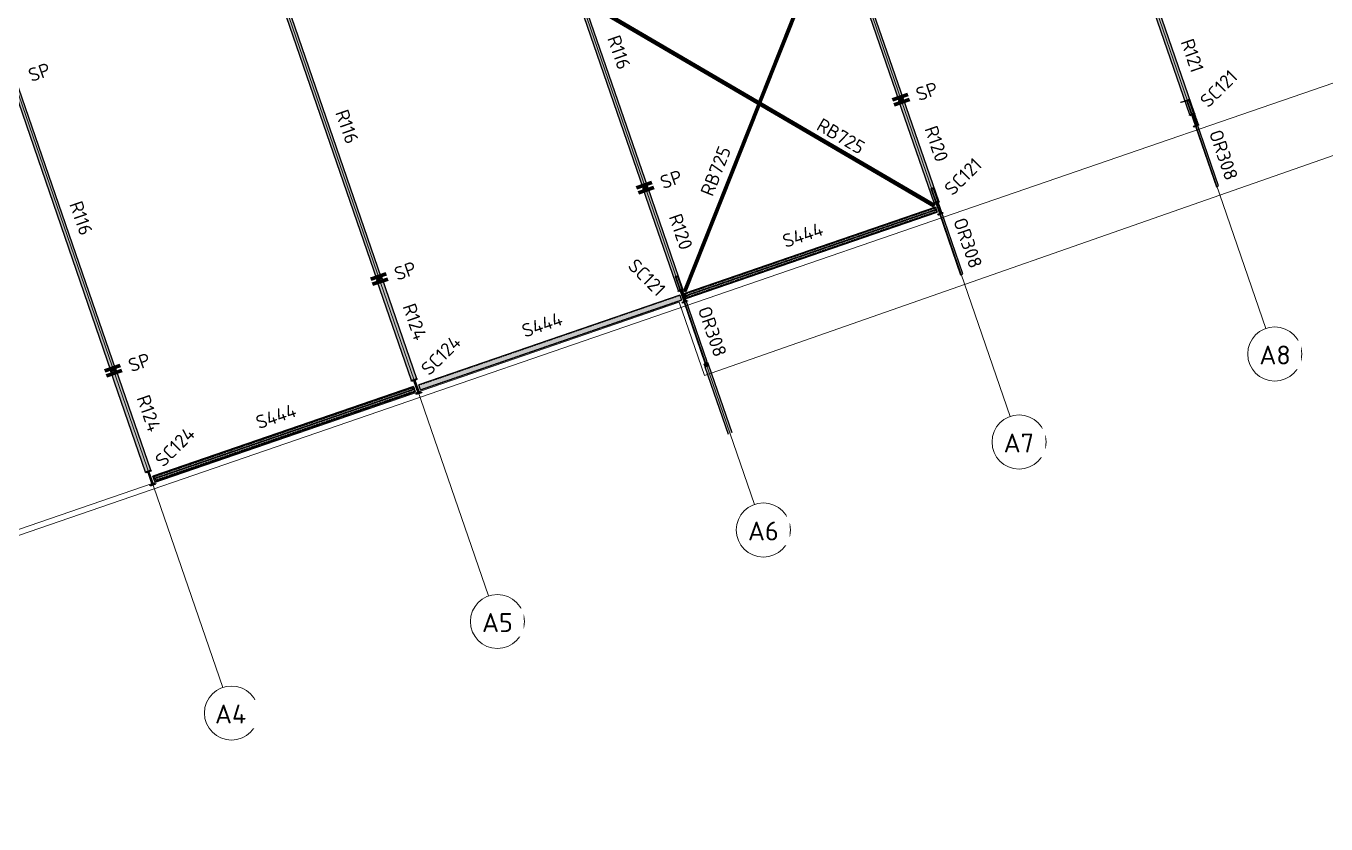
# Model space of a CAD drawing. Header units: millimetres. Extents: x 665 to 159342, y 5858 to 4035990.
# Drawn here: x 69796 to 117865, y 3954998 to 3984523 of the extents above; entities that cross this region are included whole.
import ezdxf

# ---------------------------------------------------------------- set-up
doc = ezdxf.new("R2010")
doc.units = ezdxf.units.MM
for name, pattern in [('Dash', [7, 5, -2]), ('Hidden', [4, 3, -1]), ('Hidden Half', [3, 2, -1])]:
    doc.linetypes.add(name, pattern=pattern)
for name, color, linetype, lineweight in [('A-010-M_LINE', 90, 'Continuous', 13), ('A-270-M_ROOF', 132, 'Continuous', 13), ('S-280-A_COLUMN', 171, 'Continuous', 18), ('S-280-A_STRUCT_FRAME', 2, 'Continuous', 18), ('S-280-M_COLUMN', 52, 'Continuous', 13), ('S-280-M_STRUCT_FRAME', 12, 'Continuous', 13), ('S-280-MH_COLUMN', 52, 'Hidden Half', 13), ('Z-000-T_TEXT', 131, 'Continuous', 25), ('Z-030-M_GRID', 191, 'Continuous', 13), ('Z-033_T_GRIDREF', 31, 'Continuous', 13)]:
    doc.layers.add(name, color=color, linetype=linetype, lineweight=lineweight)
doc.styles.add('ISOCPEUR_2', font='isocpeur.ttf', dxfattribs={"height": 700})
doc.styles.add('ISOCPEUR_3', font='isocpeur.ttf', dxfattribs={"height": 500})

# ---------------------------------------------------------------- blocks, each defined once
blk = doc.blocks.new('25021-APA-ZZ-ZZ-M3-AR-000001_V3_rvt-1-S6_001 - UPPER ROOF FRAMING - PART 1')
at = {"layer": 'A-270-M_ROOF', "color": 253, "lineweight": 5}
for p, q in [((-2397103, 3971596), (-2340443, 3991419)), ((-2446563, 3957599), (-2398037, 3974308)), ((-2398040, 3974307), (-2397106, 3971595)), ((-2398037, 3974308), (-2397103, 3971596)), ((-2397106, 3971595), (-2397103, 3971596))]:
    blk.add_line(p, q, dxfattribs=at)
blk = doc.blocks.new('NRP_Framing-Steel-SHS - S444 - 200x200x6_0SHS-3929807-S6_001 - UPPER ROOF FRAMING - PART 1')
at = {"layer": 'S-280-M_STRUCT_FRAME', "linetype": 'Dash', "lineweight": 25}
for p, q in [((4905, 94), (-4905, 94)), ((4905, -94), (-4905, -94))]:
    blk.add_line(p, q, dxfattribs=at)
blk = doc.blocks.new('NRP_Framing-Steel-SHS - S444 - 200x200x6_0SHS-3939286-S6_001 - UPPER ROOF FRAMING - PART 1')
at = {"layer": 'S-280-M_STRUCT_FRAME', "linetype": 'Dash', "lineweight": 25}
for p, q in [((5095, 94), (-5105, 94)), ((5095, -94), (-5105, -94))]:
    blk.add_line(p, q, dxfattribs=at)
blk = doc.blocks.new('NRP_Framing-Steel-SHS - S444 - 200x200x6_0SHS-3939284-S6_001 - UPPER ROOF FRAMING - PART 1')
at = {"layer": 'S-280-M_STRUCT_FRAME', "linetype": 'Dash', "lineweight": 25}
for p, q in [((5095, 94), (-5095, 94)), ((5095, -94), (-5095, -94))]:
    blk.add_line(p, q, dxfattribs=at)
blk = doc.blocks.new('NRP_Framing-Steel-EA - RB725 - 75x75x8EA-3940634-S6_001 - UPPER ROOF FRAMING - PART 1')
at = {"layer": 'S-280-M_STRUCT_FRAME', "linetype": 'Dash', "lineweight": 35}
for points in [[(-2388637, 3977854), (-2388603, 3977912), (-2401513, 3985474), (-2401545, 3985415), (-2388719, 3977903)], [(-2401549, 3985404), (-2401545, 3985411), (-2401547, 3985416), (-2401552, 3985410)], [(-2388639, 3977842), (-2388635, 3977849), (-2401545, 3985411), (-2401549, 3985404), (-2388719, 3977889)], [(-2388635, 3977849), (-2388637, 3977854), (-2401547, 3985416), (-2401544, 3985410), (-2388644, 3977854)], [(-2388603, 3977912), (-2388603, 3977913), (-2388719, 3977980)]]:
    blk.add_hatch(color=132, dxfattribs=at).paths.add_polyline_path(points)
at = {"layer": 'S-280-M_STRUCT_FRAME', "color": 133, "lineweight": 35}
for p, q in [((-2401513, 3985474), (-2401552, 3985410)), ((-2401547, 3985416), (-2401513, 3985474)), ((-2401513, 3985474), (-2401513, 3985474)), ((-2401513, 3985474), (-2388603, 3977913)), ((-2401513, 3985474), (-2388603, 3977912)), ((-2401552, 3985410), (-2401549, 3985404)), ((-2401549, 3985404), (-2401545, 3985411)), ((-2401549, 3985404), (-2388639, 3977842)), ((-2401545, 3985411), (-2401547, 3985416)), ((-2401547, 3985416), (-2388637, 3977854)), ((-2401545, 3985411), (-2388635, 3977849)), ((-2388635, 3977849), (-2388639, 3977842)), ((-2388603, 3977912), (-2388637, 3977854)), ((-2388637, 3977854), (-2388635, 3977849)), ((-2388603, 3977913), (-2388603, 3977912))]:
    blk.add_line(p, q, dxfattribs=at)
blk = doc.blocks.new('NRP_Framing-Steel-EA - RB725 - 75x75x8EA-V1-S6_001 - UPPER ROOF FRAMING - PART 1')
at = {"layer": 'S-280-M_STRUCT_FRAME', "linetype": 'Dash', "lineweight": 35}
h = blk.add_hatch(color=132, dxfattribs=at)
h.paths.add_polyline_path([(-2397793, 3974697), (-2395054, 3981599), (-2395119, 3981638), (-2397862, 3974724), (-2397839, 3974715)])
h.paths.add_polyline_path([(-2395025, 3981674), (-2392275, 3988604), (-2392344, 3988632), (-2395090, 3981712)])
for points in [[(-2392282, 3988608), (-2392284, 3988613), (-2392286, 3988609), (-2392283, 3988608)], [(-2392275, 3988604), (-2392277, 3988610), (-2392284, 3988613), (-2392283, 3988608), (-2392283, 3988607)]]:
    blk.add_hatch(color=132, dxfattribs=at).paths.add_polyline_path(points)
at = {"layer": 'S-280-M_STRUCT_FRAME', "color": 133, "lineweight": 35}
for p, q in [((-2392344, 3988632), (-2395090, 3981712)), ((-2392345, 3988632), (-2395090, 3981712)), ((-2395025, 3981673), (-2392275, 3988604)), ((-2392282, 3988608), (-2392345, 3988632)), ((-2392345, 3988632), (-2392344, 3988632)), ((-2392344, 3988632), (-2392275, 3988604)), ((-2392284, 3988613), (-2392286, 3988609)), ((-2392277, 3988610), (-2392284, 3988613)), ((-2392284, 3988613), (-2392282, 3988608)), ((-2392275, 3988604), (-2392277, 3988610)), ((-2395120, 3981638), (-2397863, 3974725)), ((-2395119, 3981638), (-2397862, 3974724)), ((-2397793, 3974697), (-2395054, 3981599)), ((-2397862, 3974724), (-2397863, 3974725)), ((-2397793, 3974697), (-2397862, 3974724))]:
    blk.add_line(p, q, dxfattribs=at)
at = {"layer": 'S-280-M_STRUCT_FRAME', "color": 133, "linetype": 'Dash', "lineweight": 35}
for p, q in [((-2395090, 3981712), (-2395120, 3981638)), ((-2395090, 3981712), (-2395119, 3981638)), ((-2395054, 3981599), (-2395025, 3981673))]:
    blk.add_line(p, q, dxfattribs=at)
blk = doc.blocks.new('NRP_Framing-Steel-EA - WB725 - 75x75x8EA-3966785-S6_001 - UPPER ROOF FRAMING - PART 1')
at = {"layer": 'S-280-M_STRUCT_FRAME', "linetype": 'Dash', "lineweight": 25}
for p, q in [((-2417475, 3967844), (-2407906, 3971138)), ((-2417409, 3967795), (-2407840, 3971090)), ((-2407906, 3971138), (-2407884, 3971075)), ((-2407840, 3971090), (-2407837, 3971083)), ((-2417475, 3967844), (-2417480, 3967842)), ((-2417480, 3967842), (-2417455, 3967771)), ((-2417453, 3967780), (-2417475, 3967844)), ((-2417409, 3967795), (-2417453, 3967780)), ((-2417406, 3967788), (-2417409, 3967795))]:
    blk.add_line(p, q, dxfattribs=at)
blk = doc.blocks.new('NRP_Framing-Steel-EA - WB725 - 75x75x8EA-3966786-S6_001 - UPPER ROOF FRAMING - PART 1')
at = {"layer": 'S-280-M_STRUCT_FRAME', "linetype": 'Dash', "lineweight": 25}
blk.add_hatch(color=256, dxfattribs=at).paths.add_polyline_path([(-2407805, 3971015), (-2407803, 3971015), (-2407827, 3971086), (-2407829, 3971085), (-2407814, 3971041)])
for p, q in [((-2407877, 3971069), (-2417456, 3967771)), ((-2407874, 3971062), (-2417453, 3967763)), ((-2407808, 3971014), (-2417387, 3967715)), ((-2407827, 3971086), (-2407877, 3971069)), ((-2407877, 3971069), (-2407874, 3971062)), ((-2407874, 3971062), (-2407830, 3971077)), ((-2407830, 3971077), (-2407808, 3971014)), ((-2407808, 3971014), (-2407803, 3971015)), ((-2417453, 3967763), (-2417456, 3967771)), ((-2417387, 3967715), (-2417409, 3967778))]:
    blk.add_line(p, q, dxfattribs=at)
at = {"layer": 'S-280-M_STRUCT_FRAME', "lineweight": 25}
blk.add_line((-2407803, 3971015), (-2407827, 3971086), dxfattribs=at)
blk = doc.blocks.new('NRP_Framing-Steel-EA - WB725 - 75x75x8EA-3966787-S6_001 - UPPER ROOF FRAMING - PART 1')
at = {"layer": 'S-280-M_STRUCT_FRAME', "linetype": 'Dash', "lineweight": 25}
for p, q in [((-2397817, 3974613), (-2388593, 3977789)), ((-2388593, 3977789), (-2388571, 3977725)), ((-2397769, 3974558), (-2388545, 3977734)), ((-2397767, 3974550), (-2388542, 3977727)), ((-2388545, 3977734), (-2388542, 3977727)), ((-2397817, 3974613), (-2397820, 3974611)), ((-2397820, 3974611), (-2397795, 3974541)), ((-2397795, 3974549), (-2397817, 3974613)), ((-2397769, 3974558), (-2397795, 3974549)), ((-2397795, 3974541), (-2397767, 3974550)), ((-2397767, 3974550), (-2397769, 3974558))]:
    blk.add_line(p, q, dxfattribs=at)
blk = doc.blocks.new('Grid - NRP_Grid-Head-320187-S6_001 - UPPER ROOF FRAMING - PART 1')
at = {"layer": 'Z-033_T_GRIDREF'}
blk.add_circle((0, 0), 5, dxfattribs=at)
blk = doc.blocks.new('NRP_Splice _v3_ - NRP_Splice-3209833-S6_001 - UPPER ROOF FRAMING - PART 1')
at = {"layer": 'Z-000-T_TEXT', "lineweight": 70}
for p, q in [((-0.5, 1.5), (-0.5, -1.5)), ((-0.5, 1.5), (-0.5, -1.5)), ((0.5, 1.5), (0.5, -1.5)), ((0.5, -1.5), (0.5, 1.5))]:
    blk.add_line(p, q, dxfattribs=at)

msp = doc.modelspace()

# ---------------------------------------------------------------- hatches: boundary and pattern name
at = {"layer": 'S-280-M_STRUCT_FRAME', "lineweight": 5}
for points in [[(102079, 3981754), (102241, 3981810), (98525, 3992601), (98364, 3992545), (101439, 3983615)], [(92624, 3978498), (92786, 3978554), (89070, 3989345), (88909, 3989289), (91236, 3982531)], [(82784, 3975131), (82946, 3975187), (79237, 3985959), (79075, 3985903), (79863, 3983615)], [(112824, 3981235), (112887, 3981257), (112714, 3981759), (112800, 3981787), (112972, 3981286), (113004, 3981297), (111699, 3985087), (111519, 3985025), (112722, 3981532)], [(72951, 3971745), (73113, 3971801), (69404, 3982573), (69242, 3982517), (72546, 3972923)], [(102076, 3981754), (102079, 3981755), (102068, 3981786), (102065, 3981785), (102076, 3981754)], [(103375, 3977981), (103432, 3978001), (103259, 3978503), (103345, 3978531), (103517, 3978030), (103543, 3978039), (102245, 3981811), (102076, 3981753), (103267, 3978294)], [(102241, 3981810), (102244, 3981812), (102231, 3981842), (102230, 3981842), (102241, 3981811)], [(112721, 3981738), (113810, 3978577), (113895, 3978607), (112806, 3981768)], [(112728, 3981742), (112806, 3981769), (112800, 3981787), (112723, 3981759)], [(92621, 3978498), (92624, 3978499), (92613, 3978530), (92610, 3978529), (92621, 3978498)], [(93920, 3974725), (93977, 3974745), (93804, 3975248), (93889, 3975276), (94062, 3974774), (94088, 3974783), (92789, 3978555), (92621, 3978497), (93812, 3975039)], [(92786, 3978555), (92789, 3978556), (92776, 3978587), (92775, 3978586), (92786, 3978555)], [(103266, 3978483), (104355, 3975321), (104440, 3975351), (103351, 3978512)], [(103273, 3978486), (103351, 3978513), (103345, 3978531), (103268, 3978503)], [(94212, 3974442), (103487, 3977636), (103422, 3977825), (94147, 3974631), (94184, 3974524)], [(82766, 3975126), (82784, 3975132), (82770, 3975173), (82752, 3975167), (82764, 3975131)], [(84047, 3971406), (84245, 3971474), (82964, 3975193), (82767, 3975125), (83525, 3972923)], [(82946, 3975188), (82964, 3975194), (82950, 3975235), (82932, 3975229), (82944, 3975193)], [(94899, 3972066), (94984, 3972095), (93896, 3975256), (93811, 3975227), (94604, 3972923)], [(93818, 3975231), (93896, 3975257), (93889, 3975276), (93812, 3975248)], [(84388, 3971059), (94032, 3974380), (93967, 3974569), (84323, 3971248)], [(94906, 3971921), (95038, 3971966), (95006, 3972058), (94874, 3972012), (94902, 3971931)], [(72933, 3971740), (72951, 3971746), (72937, 3971787), (72919, 3971781), (72931, 3971745)], [(72933, 3971739), (74214, 3968020), (74411, 3968088), (73131, 3971807)], [(73113, 3971802), (73130, 3971808), (73116, 3971849), (73098, 3971843), (73111, 3971807)], [(95044, 3971964), (94902, 3971916), (95760, 3969423), (95902, 3969472)], [(74555, 3967673), (84189, 3970991), (84124, 3971180), (74490, 3967862)]]:
    msp.add_hatch(color=256, dxfattribs=at).paths.add_polyline_path(points)
at = {"layer": 'S-280-M_STRUCT_FRAME'}
for points in [[(112721, 3981738), (112728, 3981742), (112722, 3981760), (112714, 3981759)], [(103266, 3978483), (103273, 3978486), (103267, 3978505), (103259, 3978503)], [(82964, 3975193), (82964, 3975194), (82946, 3975187)], [(93811, 3975227), (93818, 3975231), (93812, 3975249), (93804, 3975248)], [(73131, 3971807), (73130, 3971808), (73113, 3971801)]]:
    msp.add_hatch(color=256, dxfattribs=at).paths.add_polyline_path(points)
h = msp.add_hatch(color=256, dxfattribs=at)
h.paths.add_polyline_path([(94902, 3971916), (95044, 3971964), (95010, 3972063), (94868, 3972014)])
h.paths.add_polyline_path([(94906, 3971921), (94874, 3972012), (95006, 3972058), (95038, 3971966)])

# ---------------------------------------------------------------- linework, layer by layer
at = {"layer": 'A-010-M_LINE', "linetype": 'Hidden', "lineweight": 25}
for p, q in [((112829, 3981804), (112489, 3981687)), ((113155, 3980859), (112829, 3981804))]:
    msp.add_line(p, q, dxfattribs=at)
at = {"layer": 'S-280-M_COLUMN', "lineweight": 35}
for p, q in [((112827, 3981226), (112890, 3981248)), ((112832, 3981214), (112827, 3981226)), ((112894, 3981236), (112832, 3981214)), ((112975, 3981277), (113007, 3981288)), ((113011, 3981276), (112979, 3981265)), ((113007, 3981288), (113011, 3981276)), ((112971, 3980809), (113034, 3980831)), ((112975, 3980797), (112971, 3980809)), ((113038, 3980819), (112975, 3980797)), ((113119, 3980860), (113151, 3980871)), ((113155, 3980859), (113123, 3980848)), ((113151, 3980871), (113155, 3980859)), ((103372, 3977970), (103435, 3977992)), ((103376, 3977958), (103372, 3977970)), ((103439, 3977980), (103376, 3977958)), ((103520, 3978021), (103552, 3978032)), ((103556, 3978020), (103524, 3978009)), ((103552, 3978032), (103556, 3978020)), ((103516, 3977553), (103579, 3977575)), ((103520, 3977541), (103516, 3977553)), ((103583, 3977563), (103520, 3977541)), ((103664, 3977604), (103696, 3977615)), ((103700, 3977603), (103668, 3977592)), ((103696, 3977615), (103700, 3977603)), ((93917, 3974715), (93980, 3974736)), ((93921, 3974703), (93917, 3974715)), ((93984, 3974724), (93921, 3974703)), ((94065, 3974766), (94097, 3974777)), ((94101, 3974765), (94069, 3974754)), ((94097, 3974777), (94101, 3974765)), ((94061, 3974298), (94123, 3974319)), ((94065, 3974286), (94061, 3974298)), ((94128, 3974307), (94065, 3974286)), ((94209, 3974349), (94240, 3974359)), ((94244, 3974347), (94213, 3974337)), ((94240, 3974359), (94244, 3974347)), ((84051, 3971396), (84248, 3971464)), ((84055, 3971383), (84051, 3971396)), ((84136, 3971411), (84055, 3971383)), ((84308, 3970955), (84154, 3971403)), ((84163, 3971406), (84317, 3970958)), ((84252, 3971452), (84171, 3971424)), ((84248, 3971464), (84252, 3971452)), ((84218, 3970909), (84299, 3970937)), ((84222, 3970897), (84218, 3970909)), ((84420, 3970965), (84222, 3970897)), ((84335, 3970949), (84416, 3970977)), ((84416, 3970977), (84420, 3970965)), ((74217, 3968010), (74415, 3968078)), ((74221, 3967998), (74217, 3968010)), ((74302, 3968025), (74221, 3967998)), ((74475, 3967569), (74320, 3968017)), ((74329, 3968020), (74484, 3967572)), ((74419, 3968066), (74338, 3968038)), ((74415, 3968078), (74419, 3968066)), ((74385, 3967523), (74466, 3967551)), ((74389, 3967511), (74385, 3967523)), ((74587, 3967579), (74389, 3967511)), ((74501, 3967563), (74582, 3967591)), ((74582, 3967591), (74587, 3967579))]:
    msp.add_line(p, q, dxfattribs=at)
for centre, start, end in [((84140, 3971398), 19.0004, 109.0004), ((84176, 3971410), 109.0004, 199.0004), ((84295, 3970950), 289.0004, 19.0004), ((84330, 3970962), 199.0004, 289.0004), ((74307, 3968012), 19.0004, 109.0004), ((74343, 3968024), 109.0004, 199.0004), ((74461, 3967564), 289.0004, 19.0004), ((74497, 3967576), 199.0004, 289.0004)]:
    msp.add_arc(centre, 14, start, end, dxfattribs=at)
at = {"layer": 'S-280-M_STRUCT_FRAME', "lineweight": 25}
for p, q in [((102079, 3981754), (98364, 3992545)), ((102241, 3981810), (98525, 3992601)), ((92624, 3978498), (88909, 3989289)), ((92786, 3978554), (89070, 3989345)), ((82946, 3975187), (79237, 3985959)), ((82784, 3975131), (79075, 3985903)), ((112824, 3981235), (111519, 3985025)), ((113004, 3981297), (111699, 3985087)), ((73113, 3971801), (69404, 3982573)), ((72951, 3971745), (69242, 3982517)), ((102068, 3981787), (102065, 3981786)), ((102065, 3981785), (102068, 3981786)), ((102065, 3981786), (102065, 3981785)), ((102065, 3981785), (102076, 3981754)), ((102076, 3981753), (102245, 3981811)), ((102079, 3981755), (102076, 3981754)), ((102076, 3981754), (102076, 3981753)), ((103375, 3977981), (102076, 3981753)), ((102241, 3981810), (102079, 3981754)), ((102233, 3981844), (102230, 3981843)), ((102230, 3981842), (102233, 3981843)), ((102233, 3981843), (102233, 3981844)), ((102244, 3981812), (102233, 3981843)), ((102244, 3981812), (102241, 3981810)), ((102245, 3981811), (102244, 3981812)), ((103543, 3978039), (102245, 3981811)), ((112799, 3981788), (112714, 3981759)), ((112714, 3981759), (112721, 3981738)), ((112721, 3981738), (112806, 3981768)), ((112721, 3981738), (113810, 3978577)), ((112722, 3981760), (112800, 3981787)), ((112728, 3981742), (112722, 3981760)), ((112806, 3981769), (112728, 3981742)), ((112800, 3981787), (112799, 3981788)), ((112806, 3981769), (112800, 3981787)), ((112806, 3981768), (112806, 3981769)), ((113895, 3978607), (112806, 3981768)), ((112887, 3981257), (112824, 3981235)), ((113004, 3981297), (112972, 3981286)), ((92613, 3978531), (92610, 3978530)), ((92610, 3978529), (92613, 3978530)), ((92610, 3978530), (92610, 3978529)), ((92610, 3978529), (92621, 3978498)), ((92621, 3978497), (92789, 3978555)), ((92624, 3978499), (92621, 3978498)), ((92621, 3978498), (92621, 3978497)), ((93920, 3974725), (92621, 3978497)), ((92786, 3978554), (92624, 3978498)), ((92778, 3978588), (92775, 3978587)), ((92775, 3978586), (92778, 3978587)), ((92778, 3978587), (92778, 3978588)), ((92789, 3978556), (92778, 3978587)), ((92789, 3978556), (92786, 3978555)), ((92789, 3978555), (92789, 3978556)), ((94088, 3974783), (92789, 3978555)), ((103344, 3978532), (103259, 3978503)), ((103259, 3978503), (103266, 3978483)), ((103266, 3978483), (103351, 3978512)), ((103266, 3978483), (104355, 3975321)), ((103267, 3978505), (103345, 3978531)), ((103273, 3978486), (103267, 3978505)), ((103351, 3978513), (103273, 3978486)), ((103345, 3978531), (103344, 3978532)), ((103351, 3978513), (103345, 3978531)), ((103351, 3978512), (103351, 3978513)), ((104440, 3975351), (103351, 3978512)), ((113810, 3978577), (113895, 3978607)), ((103422, 3977825), (94147, 3974631)), ((103432, 3978001), (103375, 3977981)), ((103422, 3977825), (103487, 3977636)), ((103543, 3978039), (103517, 3978030)), ((94212, 3974442), (103487, 3977636)), ((104355, 3975321), (104440, 3975351)), ((82770, 3975174), (82752, 3975168)), ((82752, 3975167), (82770, 3975173)), ((82752, 3975168), (82752, 3975167)), ((82752, 3975167), (82766, 3975126)), ((82784, 3975132), (82766, 3975126)), ((82766, 3975126), (82767, 3975125)), ((82767, 3975125), (82964, 3975193)), ((84047, 3971406), (82767, 3975125)), ((82946, 3975187), (82784, 3975131)), ((82949, 3975236), (82931, 3975230)), ((82932, 3975229), (82950, 3975235)), ((82964, 3975194), (82946, 3975188)), ((82950, 3975235), (82949, 3975236)), ((82964, 3975194), (82950, 3975235)), ((82964, 3975193), (82964, 3975194)), ((84245, 3971474), (82964, 3975193)), ((93889, 3975277), (93804, 3975248)), ((93804, 3975248), (93811, 3975227)), ((93811, 3975227), (93896, 3975256)), ((93811, 3975227), (94899, 3972066)), ((93812, 3975249), (93889, 3975276)), ((93818, 3975231), (93812, 3975249)), ((93896, 3975257), (93818, 3975231)), ((93889, 3975276), (93889, 3975277)), ((93896, 3975257), (93889, 3975276)), ((93896, 3975256), (93896, 3975257)), ((94984, 3972095), (93896, 3975256)), ((93967, 3974569), (84323, 3971248)), ((84388, 3971059), (94032, 3974380)), ((93977, 3974745), (93920, 3974725)), ((93967, 3974569), (94032, 3974380)), ((94088, 3974783), (94062, 3974774)), ((94212, 3974442), (94147, 3974631)), ((95010, 3972063), (94868, 3972014)), ((94868, 3972014), (94902, 3971916)), ((94874, 3972012), (95006, 3972058)), ((94906, 3971921), (94874, 3972012)), ((94899, 3972066), (94984, 3972095)), ((95006, 3972058), (95038, 3971966)), ((95044, 3971964), (95010, 3972063)), ((72936, 3971788), (72918, 3971782)), ((72918, 3971782), (72919, 3971781)), ((72919, 3971781), (72937, 3971787)), ((72919, 3971781), (72933, 3971740)), ((72933, 3971739), (73131, 3971807)), ((72951, 3971746), (72933, 3971740)), ((72933, 3971740), (72933, 3971739)), ((74214, 3968020), (72933, 3971739)), ((73113, 3971801), (72951, 3971745)), ((73116, 3971850), (73098, 3971844)), ((73098, 3971843), (73116, 3971849)), ((73130, 3971808), (73113, 3971802)), ((73116, 3971849), (73116, 3971850)), ((73130, 3971808), (73116, 3971849)), ((73131, 3971807), (73130, 3971808)), ((74411, 3968088), (73131, 3971807)), ((94902, 3971916), (95044, 3971964)), ((94902, 3971916), (95760, 3969423)), ((95038, 3971966), (94906, 3971921)), ((95902, 3969472), (95044, 3971964)), ((84124, 3971180), (74490, 3967862)), ((84245, 3971474), (84047, 3971406)), ((84124, 3971180), (84189, 3970991)), ((84388, 3971059), (84323, 3971248)), ((74555, 3967673), (84189, 3970991)), ((74411, 3968088), (74214, 3968020)), ((74555, 3967673), (74490, 3967862))]:
    msp.add_line(p, q, dxfattribs=at)
at = {"layer": 'S-280-M_STRUCT_FRAME', "linetype": 'Dash', "lineweight": 25}
for p, q in [((102230, 3981843), (102068, 3981787)), ((102068, 3981786), (102146, 3981813)), ((102156, 3981781), (102079, 3981755)), ((102146, 3981813), (102156, 3981781)), ((102153, 3981815), (102230, 3981842)), ((102164, 3981784), (102153, 3981815)), ((102241, 3981810), (102164, 3981784)), ((102164, 3981784), (102164, 3981784)), ((112972, 3981286), (112887, 3981257)), ((92775, 3978587), (92613, 3978531)), ((92613, 3978530), (92690, 3978557)), ((92701, 3978526), (92624, 3978499)), ((92690, 3978557), (92701, 3978526)), ((92698, 3978560), (92775, 3978586)), ((92709, 3978528), (92698, 3978560)), ((92786, 3978555), (92709, 3978528)), ((92709, 3978528), (92709, 3978528)), ((103517, 3978030), (103432, 3978001)), ((82931, 3975230), (82770, 3975174)), ((82770, 3975173), (82846, 3975200)), ((82860, 3975158), (82784, 3975132)), ((82846, 3975200), (82860, 3975158)), ((82855, 3975203), (82932, 3975229)), ((82870, 3975161), (82855, 3975203)), ((82946, 3975188), (82870, 3975161)), ((82870, 3975161), (82870, 3975161)), ((94062, 3974774), (93977, 3974745)), ((73098, 3971844), (72936, 3971788)), ((72937, 3971787), (73013, 3971814)), ((73027, 3971772), (72951, 3971746)), ((73013, 3971814), (73027, 3971772)), ((73022, 3971817), (73098, 3971843)), ((73036, 3971775), (73022, 3971817)), ((73112, 3971802), (73036, 3971775)), ((73036, 3971775), (73036, 3971775))]:
    msp.add_line(p, q, dxfattribs=at)
at = {"layer": 'S-280-MH_COLUMN', "lineweight": 35}
for p, q in [((112890, 3981248), (112975, 3981277)), ((112907, 3981240), (112894, 3981236)), ((113053, 3980849), (112921, 3981233)), ((112929, 3981236), (113061, 3980852)), ((112979, 3981265), (112936, 3981250)), ((113034, 3980831), (113046, 3980835)), ((113123, 3980848), (113038, 3980819)), ((113076, 3980845), (113119, 3980860)), ((103435, 3977992), (103520, 3978021)), ((103451, 3977984), (103439, 3977980)), ((103598, 3977594), (103466, 3977977)), ((103474, 3977980), (103606, 3977596)), ((103524, 3978009), (103481, 3977994)), ((103579, 3977575), (103591, 3977579)), ((103668, 3977592), (103583, 3977563)), ((103620, 3977589), (103664, 3977604)), ((93980, 3974736), (94065, 3974766)), ((93996, 3974729), (93984, 3974724)), ((94143, 3974338), (94011, 3974721)), ((94019, 3974724), (94151, 3974341)), ((94069, 3974754), (94026, 3974739)), ((94124, 3974319), (94136, 3974323)), ((94213, 3974337), (94128, 3974307)), ((94165, 3974334), (94209, 3974349))]:
    msp.add_line(p, q, dxfattribs=at)
for centre, start, end in [((112910, 3981229), 19.0004, 109.0004), ((112940, 3981239), 109.0004, 199.0004), ((113042, 3980846), 289.0004, 19.0004), ((113072, 3980856), 199.0004, 289.0004), ((103455, 3977973), 19.0004, 109.0004), ((103485, 3977984), 109.0004, 199.0004), ((103587, 3977590), 289.0004, 19.0004), ((103617, 3977600), 199.0004, 289.0004), ((94000, 3974718), 19.0004, 109.0004), ((94030, 3974728), 109.0004, 199.0004), ((94132, 3974334), 289.0004, 19.0004), ((94162, 3974344), 199.0004, 289.0004)]:
    msp.add_arc(centre, 11.4, start, end, dxfattribs=at)
at = {"layer": 'Z-030-M_GRID'}
for p, q in [((115646, 3973333), (98555, 4022967)), ((106191, 3970077), (89100, 4019712)), ((96735, 3966822), (79645, 4016456)), ((86902, 3963436), (69811, 4013070)), ((77069, 3960050), (59978, 4009684))]:
    msp.add_line(p, q, dxfattribs=at)

# ---------------------------------------------------------------- block references
at = {"lineweight": 5}
msp.add_blockref('25021-APA-ZZ-ZZ-M3-AR-000001_V3_rvt-1-S6_001 - UPPER ROOF FRAMING - PART 1', (2491986, 0), dxfattribs=at)
at = {"layer": 'S-280-M_STRUCT_FRAME', "color": 133, "linetype": 'Dash', "lineweight": 35}
msp.add_blockref('NRP_Framing-Steel-EA - RB725 - 75x75x8EA-V1-S6_001 - UPPER ROOF FRAMING - PART 1', (2491986, 0), dxfattribs=at)
at = {"layer": 'S-280-M_STRUCT_FRAME', "color": 133, "lineweight": 35}
msp.add_blockref('NRP_Framing-Steel-EA - RB725 - 75x75x8EA-3940634-S6_001 - UPPER ROOF FRAMING - PART 1', (2491986, 0), dxfattribs=at)
at = {"layer": 'S-280-M_STRUCT_FRAME', "linetype": 'Dash', "lineweight": 25}
for name, p, rotation in [('NRP_Framing-Steel-SHS - S444 - 200x200x6_0SHS-3929807-S6_001 - UPPER ROOF FRAMING - PART 1', (98817, 3976134), 199.0004071202127), ('NRP_Framing-Steel-EA - WB725 - 75x75x8EA-3966787-S6_001 - UPPER ROOF FRAMING - PART 1', (-2294352, 7952267), 180), ('NRP_Framing-Steel-SHS - S444 - 200x200x6_0SHS-3939286-S6_001 - UPPER ROOF FRAMING - PART 1', (89173, 3972813), 199.0004071202127), ('NRP_Framing-Steel-SHS - S444 - 200x200x6_0SHS-3939284-S6_001 - UPPER ROOF FRAMING - PART 1', (79339, 3969427), 199.0004071202127)]:
    msp.add_blockref(name, p, dxfattribs=dict(at, rotation=rotation))
for name in ['NRP_Framing-Steel-EA - WB725 - 75x75x8EA-3966787-S6_001 - UPPER ROOF FRAMING - PART 1', 'NRP_Framing-Steel-EA - WB725 - 75x75x8EA-3966785-S6_001 - UPPER ROOF FRAMING - PART 1', 'NRP_Framing-Steel-EA - WB725 - 75x75x8EA-3966786-S6_001 - UPPER ROOF FRAMING - PART 1']:
    msp.add_blockref(name, (2491986, 0), dxfattribs=at)
at = {"layer": 'Z-000-T_TEXT', "lineweight": 70, "xscale": 200, "yscale": 200, "zscale": 200, "rotation": 109.0004071202155}
for p in [(102146, 3981799), (92690, 3978544), (82857, 3975158), (73024, 3971772)]:
    msp.add_blockref('NRP_Splice _v3_ - NRP_Splice-3209833-S6_001 - UPPER ROOF FRAMING - PART 1', p, dxfattribs=at)
at = {"layer": 'Z-033_T_GRIDREF', "xscale": 199.9999999999999, "yscale": 199.9999999999999, "zscale": 199.9999999999999}
for p, rotation in [((115971, 3972388), 19.00040712021561), ((106516, 3969132), 19.00040712021573), ((97061, 3965876), 19.00040712021512), ((87228, 3962490), 19.00040712021561), ((77394, 3959104), 19.00040712021545)]:
    msp.add_blockref('Grid - NRP_Grid-Head-320187-S6_001 - UPPER ROOF FRAMING - PART 1', p, dxfattribs=dict(at, rotation=rotation))

# ---------------------------------------------------------------- texts
at = {"layer": 'S-280-A_COLUMN', "lineweight": 13, "char_height": 500, "attachment_point": 1, "style": 'ISOCPEUR_3'}
for s, insert, width, rotation in [('SC121', (113158, 3981819), 1956.12, 45), ('SC121', (103702, 3978564), 1956.12, 45), ('SC121', (92366, 3975962), 1956.12, 315), ('SC124', (84352, 3971907), 2132.49, 45), ('SC124', (74518, 3968521), 2132.49, 45)]:
    msp.add_mtext(s, dxfattribs=dict(at, insert=insert, width=width, rotation=rotation))
at = {"layer": 'S-280-A_STRUCT_FRAME', "lineweight": 13, "char_height": 500, "attachment_point": 1, "style": 'ISOCPEUR_3'}
for s, insert, width, rotation in [('R116', (91751, 3984234), 1523.21, 289.0004), ('R121', (112955, 3984103), 1523.21, 289.0004), ('R116', (81695, 3981484), 1523.21, 289.0004), ('RB725', (99237, 3981141), 2260.76, 329.6422), ('R120', (103480, 3980886), 1651.48, 289.0004), ('OR308', (114003, 3980739), 2260.76, 289.0004), ('RB725', (94716, 3978368), 2260.76, 68.3586), ('R116', (71862, 3978098), 1523.21, 289.0004), ('R120', (94025, 3977630), 1651.48, 289.0004), ('OR308', (104547, 3977484), 2260.76, 289.0004), ('S444', (97718, 3976778), 1924.05, 19.0004), ('R124', (84184, 3974313), 1699.58, 289.0004), ('S444', (88078, 3973459), 1924.05, 19.0004), ('OR308', (95099, 3974207), 2260.76, 289.0004), ('R124', (74351, 3970927), 1699.58, 289.0004), ('S444', (78240, 3970071), 1924.05, 19.0004)]:
    msp.add_mtext(s, dxfattribs=dict(at, insert=insert, width=width, rotation=rotation))
at = {"layer": 'Z-000-T_TEXT', "char_height": 500, "width": 962.02, "attachment_point": 1, "rotation": 19.0004, "style": 'ISOCPEUR_3'}
for insert in [(69828, 3982916), (102647, 3982207), (93192, 3978951), (83359, 3975565), (73525, 3972179)]:
    msp.add_mtext('SP', dxfattribs=dict(at, insert=insert))

# ---------------------------------------------------------------- next in the draw order: texts
at = {"layer": 'Z-033_T_GRIDREF', "insert": (76784, 3959416), "char_height": 700, "width": 1459.07, "attachment_point": 1, "style": 'ISOCPEUR_2', "bg_fill": 3, "box_fill_scale": 1.25, "bg_fill_color": 256, "bg_fill_true_color": 13158600, "bg_fill_transparency": 0}
msp.add_mtext('A4', dxfattribs=at)

# ---------------------------------------------------------------- next in the draw order: linework, layer by layer
at = {"layer": 'Z-030-M_GRID'}
msp.add_line((150929, 3993707), (38511, 3954998), dxfattribs=at)

# ---------------------------------------------------------------- next in the draw order: texts
at = {"layer": 'Z-033_T_GRIDREF', "char_height": 700, "width": 1362.87, "attachment_point": 1, "style": 'ISOCPEUR_2', "bg_fill": 3, "box_fill_scale": 1.25, "bg_fill_color": 256, "bg_fill_true_color": 13158600, "bg_fill_transparency": 0}
for s, insert in [('A8', (115401, 3972700)), ('A7', (105946, 3969444)), ('A6', (96491, 3966188)), ('A5', (86658, 3962802))]:
    msp.add_mtext(s, dxfattribs=dict(at, insert=insert))

doc.saveas('drawing.dxf')
